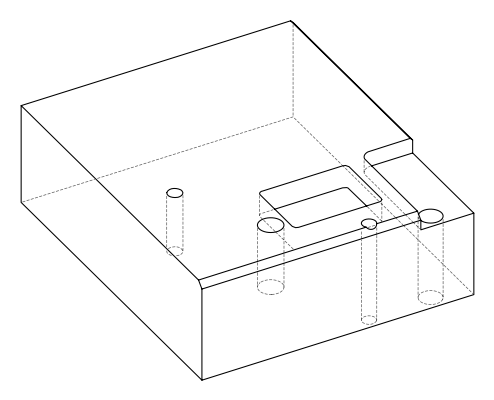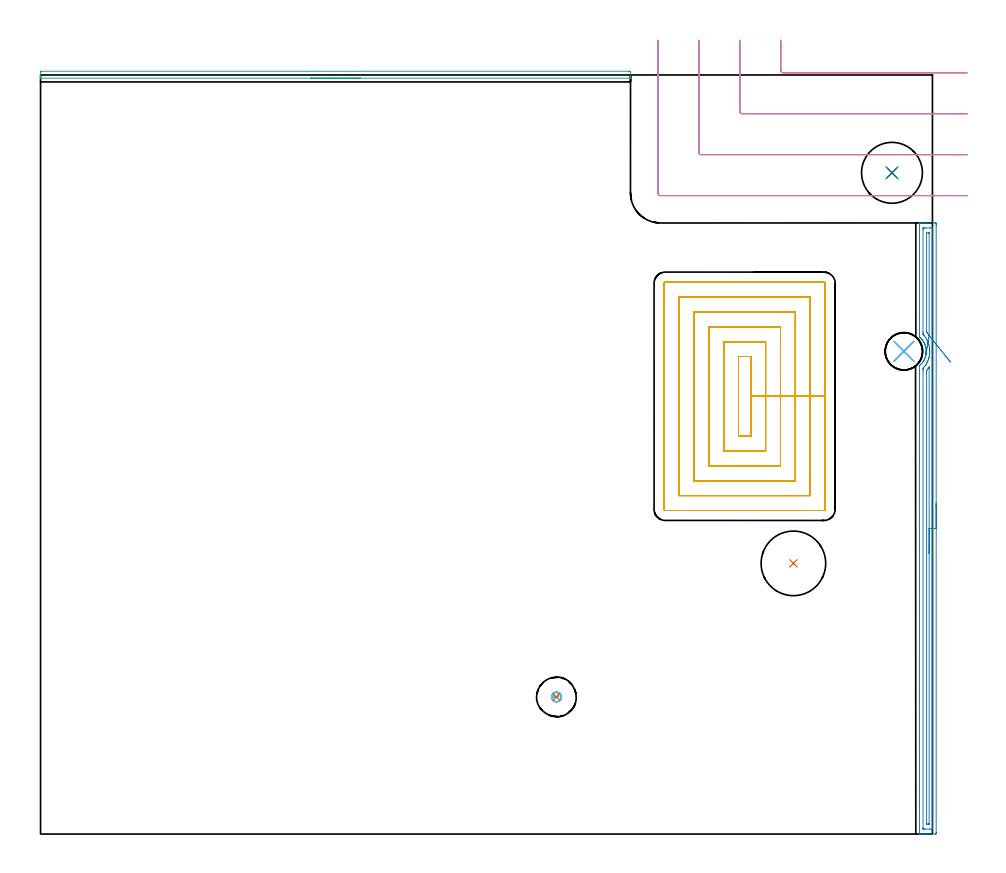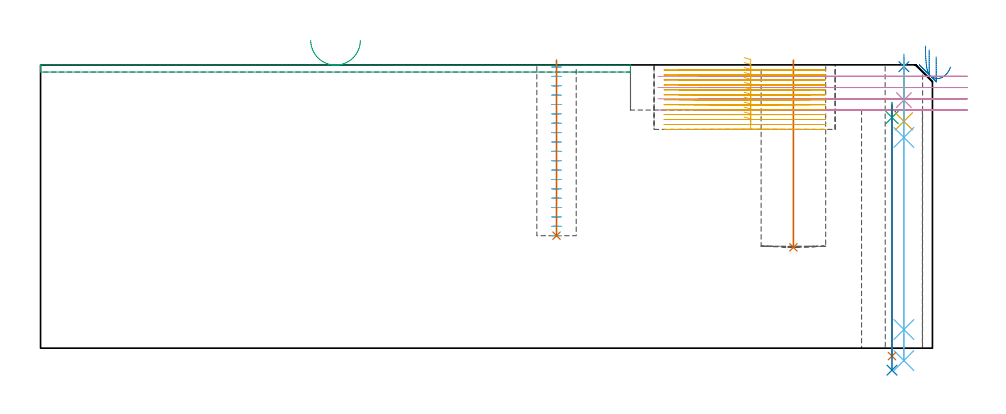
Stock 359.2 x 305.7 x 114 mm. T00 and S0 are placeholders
(PLAN: 14 operations, 11 tool changes, 48.9 min)
(1 INDEXABLE_INSERT_DRILL_BLIND_HOLE_FROM_SOLID | STEP1POCKET | NXT0302_023 | 0.3 min | 38777 mm3)
(2 AREA_MILL | FG_CHAMFER_SURFACE | UGT0205_001 | 6.14 min | 5625 mm3)
(3 AREA_MILL_1 | FG_CHAMFER_SURFACE_1 | UGT0205_001 | 2.06 min | 936 mm3)
(4 MILL_CORNER_NOTCH_RECTANGULAR | CORNER_NOTCH_RECTANGULAR | UGT0201_105 | Follow Part, ap 5.5, ae 75% | 4.82 min | 130524 mm3)
(5 MILL_RECTANGULAR_POCKET | POCKET_RECTANGULAR_STRAIGHT | NXT0201_009 | Follow Part, ap 2, ae 75% | 32.07 min | 188401 mm3)
(6 MILL_BLIND_HOLE_FROM_SOLID_MATERIAL | STEP1POCKET_1 | NXT0201_011 | Spiral | 1.45 min | 13639 mm3)
(7 BORE_BLIND_HOLE | STEP1POCKET_1 | UGT0332_074 | 0.28 min | 0 mm3)
(8 SPOT_DRILL | STEP1HOLE | NXT0321_9005460120000 | 0.03 min | 9 mm3)
(9 SPOT_DRILL_1 | STEP1HOLE_1 | NXT0321_9005460120000 | 0.05 min | 170 mm3)
(10 DRILL_BLIND_HOLE_INTO_CENTER | STEP1HOLE | NXT0301_065 | 0.07 min | 907 mm3)
(11 DRILL_TO_ENLARGE_BLIND_HOLE | STEP1HOLE | UGT0301_281 | 0.1 min | 2586 mm3)
(12 GUN_DRILL_THROUGH_HOLE | STEP1HOLE | UGT0307_012 | 0.68 min | 16642 mm3)
(13 DRILL_THROUGH_HOLE_INTO_CENTER | STEP1HOLE_1 | NXT0301_065 | 0.41 min | 6477 mm3)
(14 DRILL_TO_ENLARGE_THROUGH_HOLE | STEP1HOLE_1 | UGT0301_058 | 0.43 min | 38515 mm3)
(TOOL NXT0302_023 | Index. Insert Drill 26mm [880-D2600L32-05] | D26 PA176 FL130 Z2)
(TOOL UGT0205_001 | Chamfer Mill 20 x 3 x 45 deg. | D20 FL50 Z2)
(TOOL UGT0201_105 | End Mill 22 mm | D22 FL25 Z2)
(TOOL NXT0201_009 | ENDMILL 8mm [2P460-0800-NA 1630] | D8 FL26 Z6)
(TOOL NXT0201_011 | ENDMILL 12mm [2P460-1200-NA 1630] | D12 FL38 Z6)
(TOOL UGT0332_074 | 15.8 mm Rough Boring Bar | D15.8)
(TOOL NXT0321_9005460120000 | NC Spot Drill, 142deg, 12mm, Carbide, Uncoated | D12 PA142 FL30 Z2)
(TOOL NXT0301_065 | Carbide Drill 9.4mm [860.1-0940-075A1-MM 2214] | D9.4 PA140 FL98 Z2)
(TOOL UGT0301_281 | Twist Drill 15.1 mm | D15.1 PA118 FL120 Z2)
(TOOL UGT0307_012 | Gun Drill 15 mm | D15 PA130 FL24 Z1)
(TOOL UGT0301_058 | Twist Drill 24.5 mm | D24.5 PA118 FL160 Z2)
(OP 1 INDEXABLE_INSERT_DRILL_BLIND_HOLE_FROM_SOLID)
G17 G21 G94 G90
T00 M6
G54
G17 G0 G90 X303.2 Y109. S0 M3
G43 Z124. H1
G94 G81 G98 Z40.6 F250. R116.
G80
M5
M2
(OP 2 AREA_MILL)
G17 G21 G94 G90
T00 M6
G54
G17 G0 G90 X360.7 Y133.05 S1061 M3
G43 Z124. H0
Z117.3
G94 G1 Y133.012 Z116.428 F250.
Y132.898 Z115.563
Y132.709 Z114.712
Y132.447 Z113.88
Y132.113 Z113.074
Y131.71 Z112.3
Y131.241 Z111.564
Y130.71 Z110.872
Y130.121 Z110.229
Y129.478 Z109.64
Y128.786 Z109.108
Y128.05 Z108.64
Y127.276 Z108.237
Y126.47 Z107.903
Y125.638 Z107.641
Y124.786 Z107.452
Y123.922 Z107.338
Y123.05 Z107.3
X360.699 Y0.622 Z107.301
X360.698 Y0.314
X360.694 Y0.01 Z107.303
X360.398 Y0. Z107.599
X356.915 Z111.08
X356.385 Z111.612
X356.044 Z111.952
X355.514 Z112.482
X355.173 Z112.822
X354.237 Z113.763
X354.118 Y0.001 Z113.874
X354.063 Y0.004 Z113.928
X354.003 Y0.01 Z113.988
X354. Y0.175 Z114.
Y188.285
X354.006 Y188.639 Z113.992
X354.528 Y189.13 Z113.472
X354.958 Y189.609 Z113.039
X355.283 Y190.023 Z112.717
X355.572 Y190.465 Z112.427
X355.849 Y190.937 Z112.149
X356.051 Y191.37 Z111.948
X356.229 Y191.809 Z111.767
X356.364 Y192.218 Z111.633
X356.375 Y192.253 Z111.621
X356.388 Y192.307 Z111.605
X356.479 Y192.644 Z111.517
X356.495 Y192.702 Z111.501
X356.585 Y193.147 Z111.413
X356.624 Y193.421 Z111.374
X356.643 Y193.564 Z111.352
X356.647 Y193.595 Z111.347
X356.65 Y193.647 Z111.342
X356.673 Y193.921 Z111.322
X356.682 Y194.041 Z111.311
Y194.084 Z111.309
X356.686 Y194.279 Z111.307
X356.689 Y194.488 Z111.301
X356.688 Y194.504 Z111.3
X356.687 Y194.522 Z111.301
X356.688 Y194.541 Z111.306
X356.686 Y194.594 Z111.309
X356.676 Y194.782 Z111.314
X356.671 Y194.865 Z111.317
X356.669 Y194.935 Z111.322
X356.626 Y195.381 Z111.372
X356.554 Y195.828 Z111.446
X356.453 Y196.274 Z111.544
X356.321 Y196.722 Z111.676
X356.162 Y197.167 Z111.834
X356.014 Y197.517 Z111.986
X355.941 Y197.668 Z112.057
X355.849 Y197.862 Z112.149
X355.816 Y197.923 Z112.183
X355.741 Y198.06 Z112.256
X355.46 Y198.511 Z112.539
X355.153 Y198.953 Z112.845
X355.108 Y199.009 Z112.89
X354.959 Y199.196 Z113.04
X354.662 Y199.528 Z113.338
X354.352 Y199.846 Z113.648
X354.288 Y199.903 Z113.711
X354.081 Y200.092 Z113.916
X354.003 Y200.169 Z113.989
X354. Y200.349 Z114.
Y245.925
X354.002 Y246.09 Z113.988
X354.116 Y246.097 Z113.876
X354.237 Y246.1 Z113.762
X354.49 Z113.509
X355.173 Z112.822
X356.385 Z111.611
X356.915 Z111.08
X360.133 Z107.864
X360.398 Y246.096 Z107.599
X360.694 Y246.09 Z107.303
X360.698 Y245.786 Z107.301
X360.7 Y245.478 Z107.3
Y245.168
Y123.05
X359.286 Z108.714
X359.285 Y2.657 Z108.715
X359.284 Y2.409 Z108.716
X359.281 Y2.087 Z108.719
X359.279 Y2.015 Z108.721
X359.188 Y2.009 Z108.812
X359.053 Y2.002 Z108.947
X358.656 Y2.001 Z109.344
X358.184 Y2. Z109.816
X356.443 Z111.557
X356.044 Z111.956
X355.57 Y2.002 Z112.43
X355.448 Y2.008 Z112.552
X355.424 Y2.01 Z112.576
X355.421 Y2.053 Z112.579
X355.417 Y2.159 Z112.583
X355.415 Y2.409 Z112.585
X355.414 Y186.498 Z112.586
X355.416 Y187.143 Z112.584
X355.418 Y187.392 Z112.582
X355.421 Y187.549 Z112.579
X355.507 Y187.662 Z112.493
X356.044 Y188.299 Z111.956
X356.301 Y188.649 Z111.699
X356.407 Y188.807 Z111.593
X356.651 Y189.179 Z111.349
X356.715 Y189.282 Z111.285
X356.752 Y189.346 Z111.248
X356.915 Y189.634 Z111.085
X357.062 Y189.921 Z110.938
X357.133 Y190.073 Z110.867
X357.335 Y190.535 Z110.665
X357.505 Y190.966 Z110.495
X357.55 Y191.087 Z110.45
X357.58 Y191.177 Z110.42
X357.671 Y191.472 Z110.329
X357.784 Y191.86 Z110.216
X357.785 Y191.867 Z110.215
X357.938 Y192.596 Z110.062
X357.966 Y192.753 Z110.034
X358.049 Y193.377 Z109.951
X358.07 Y193.647 Z109.93
X358.091 Y193.934 Z109.909
X358.097 Y194.221 Z109.903
X358.101 Y194.541 Z109.899
X358.073 Y195.139 Z109.927
X358.044 Y195.434 Z109.956
X358.008 Y195.762 Z109.992
X357.947 Y196.162 Z110.053
X357.916 Y196.328 Z110.084
X357.785 Y196.937 Z110.215
X357.705 Y197.222 Z110.295
X357.67 Y197.341 Z110.33
X357.401 Y198.115 Z110.599
X357.094 Y198.825 Z110.906
X357.001 Y199.009 Z110.999
X356.915 Y199.17 Z111.085
X356.467 Y199.903 Z111.533
X356.044 Y200.497 Z111.956
X355.8 Y200.796 Z112.2
X355.609 Y201.021 Z112.391
X355.489 Y201.163 Z112.511
X355.421 Y201.245 Z112.579
X355.42 Y201.281 Z112.581
X355.416 Y201.44 Z112.584
X355.415 Y201.69 Z112.585
X355.414 Y202.336 Z112.586
X355.415 Y243.443 Z112.585
X355.416 Y243.691 Z112.584
X355.42 Y244.013 Z112.58
X355.421 Y244.085 Z112.579
X355.512 Y244.091 Z112.488
X355.647 Y244.098 Z112.353
X356.044 Y244.099 Z111.956
X356.516 Y244.1 Z111.484
X358.257 Z109.743
X358.656 Z109.344
X359.13 Y244.098 Z108.87
X359.252 Y244.092 Z108.748
X359.276 Y244.09 Z108.724
X359.279 Y244.047 Z108.721
X359.283 Y243.941 Z108.717
X359.285 Y243.691 Z108.715
X359.286 Y123.05 Z108.714
X357.872 Z110.128
X357.871 Y4.197 Z110.129
X357.87 Y4.11 Z110.13
X357.865 Y4.021 Z110.135
X357.863 Y4.009 Z110.137
X357.856 Y4.006 Z110.144
X357.833 Y4.002 Z110.167
X357.785 Y4.001 Z110.215
X357.105 Z110.895
X356.915 Y4.004 Z111.085
X356.852 Y4.009 Z111.148
X356.836 Y4.011 Z111.165
X356.833 Y4.05 Z111.167
X356.83 Y4.108 Z111.17
X356.829 Y4.197 Z111.171
X356.828 Y4.285 Z111.172
Y185.693
X356.83 Y186.498 Z111.17
X356.832 Y186.582 Z111.168
X356.835 Y186.612 Z111.165
X356.85 Y186.634 Z111.15
X356.915 Y186.723 Z111.085
X357.199 Y187.1 Z110.801
X357.406 Y187.392 Z110.594
X357.559 Y187.624 Z110.441
X357.829 Y188.042 Z110.171
X357.859 Y188.086 Z110.141
X357.865 Y188.092 Z110.135
X357.866 Y188.011 Z110.134
X357.87 Y187.657 Z110.13
X357.871 Y187.48 Z110.129
X357.872 Y187.392 Z110.128
Y123.05
Y122.178 Z110.166
Y121.313 Z110.28
Y120.462 Z110.469
Y119.63 Z110.731
Y118.824 Z111.065
Y118.05 Z111.468
Y117.314 Z111.937
Y116.622 Z112.468
Y115.979 Z113.057
Y115.39 Z113.701
Y114.858 Z114.393
Y114.39 Z115.128
Y113.987 Z115.902
Y113.653 Z116.708
Y113.391 Z117.54
Y113.202 Z118.392
Y113.088 Z119.257
Y113.05 Z120.128
G0 Z124.
X366.545 Y189.984
Z113.271
G1 X366.232 Y190.37 Z112.553
X365.882 Y190.803 Z111.882
X365.496 Y191.279 Z111.262
X365.077 Y191.796 Z110.697
X364.629 Y192.35 Z110.193
X364.155 Y192.935 Z109.752
X363.659 Y193.548 Z109.379
X363.144 Y194.183 Z109.076
X362.615 Y194.837 Z108.846
X362.075 Y195.504 Z108.69
X361.528 Y196.179 Z108.609
X360.979 Y196.857 Z108.604
X360.432 Y197.533 Z108.675
X359.891 Y198.202 Z108.822
X359.36 Y198.857 Z109.043
X358.843 Y199.496 Z109.337
X358.344 Y200.112 Z109.701
X357.867 Y200.701 Z110.133
X357.848 Y200.724 Z110.152
X357.822 Y200.758 Z110.178
X357.799 Y200.796 Z110.201
X357.785 Y200.818 Z110.215
X357.448 Y201.342 Z110.552
X357.206 Y201.69 Z110.794
X357.082 Y201.862 Z110.918
X356.915 Y202.089 Z111.085
X356.861 Y202.167 Z111.139
X356.836 Y202.205 Z111.164
X356.829 Y202.583 Z111.171
Y241.903
X356.83 Y241.99 Z111.17
X356.835 Y242.079 Z111.165
X356.837 Y242.091 Z111.163
X356.844 Y242.094 Z111.156
X356.867 Y242.098 Z111.133
X356.915 Y242.099 Z111.085
X357.595 Z110.405
X357.785 Y242.096 Z110.215
X357.848 Y242.091 Z110.152
X357.865 Y242.089 Z110.135
X357.867 Y242.05 Z110.133
X357.87 Y241.992 Z110.13
X357.871 Y241.903 Z110.129
X357.872 Y241.815 Z110.128
X357.871 Y200.796 Z110.129
X357.87 Y200.735 Z110.13
X357.869 Y200.711 Z110.131
X357.867 Y200.701 Z110.133
X357.719 Y199.862 Z110.32
X357.574 Y199.042 Z110.58
X357.434 Y198.247 Z110.912
X357.3 Y197.484 Z111.312
X357.172 Y196.758 Z111.779
X357.051 Y196.075 Z112.309
X356.939 Y195.44 Z112.896
X356.837 Y194.858 Z113.538
X356.744 Y194.334 Z114.229
X356.662 Y193.87 Z114.963
X356.592 Y193.471 Z115.736
X356.534 Y193.141 Z116.541
X356.488 Y192.88 Z117.373
X356.455 Y192.692 Z118.224
X356.434 Y192.578 Z119.088
X356.427 Y192.538 Z119.96
X356.434 Y192.573 Z120.831
X356.453 Y192.683 Z121.697
G0 Z124.
M5
M2
(OP 3 AREA_MILL_1)
G17 G21 G94 G90
T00 M6
G54
G17 G0 G90 X128.8 Y304.4 S1061 M3
G43 Z124. H0
G94 G1 X128.762 Z123.128 F250.
X128.648 Z122.263
X128.459 Z121.412
X128.197 Z120.58
X127.863 Z119.774
X127.46 Z119.
X126.992 Z118.264
X126.46 Z117.572
X125.871 Z116.929
X125.228 Z116.34
X124.536 Z115.808
X123.8 Z115.34
X123.026 Z114.937
X122.22 Z114.603
X121.388 Z114.341
X120.536 Z114.152
X119.672 Z114.038
X118.8 Z114.
X0.154
X0.009 Y304.403 Z113.988
X0.007 Y304.423 Z113.968
X0. Y304.755 Z113.644
Y305.188 Z113.211
Y305.8 Z112.595
Y306.992 Z111.405
X0.002 Y307.191 Z111.205
X0.413 Y307.2 Z111.2
X237.
X237.188 Y307.198 Z111.202
X237.598 Y307.191 Z111.205
X237.6 Y306.992 Z111.405
Y305.8 Z112.595
Y305.188 Z113.211
Y304.755 Z113.644
X237.593 Y304.423 Z113.968
X237.591 Y304.403 Z113.988
X237.446 Y304.4 Z114.
X118.8
X117.928 Z114.038
X117.064 Z114.152
X116.212 Z114.341
X115.38 Z114.603
X114.574 Z114.937
X113.8 Z115.34
X113.064 Z115.808
X112.372 Z116.34
X111.729 Z116.929
X111.14 Z117.572
X110.608 Z118.264
X110.14 Z119.
X109.737 Z119.774
X109.403 Z120.58
X109.141 Z121.412
X108.952 Z122.263
X108.838 Z123.128
X108.8 Z124.
M5
M2
(OP 4 MILL_CORNER_NOTCH_RECTANGULAR)
G17 G21 G94 G90
T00 M6
G54
G17 G0 G90 X298.1 Y319.7 S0 M3
G43 Z124. H0
Z109.475
G94 G1 Y316.7 F250.
Y307.694 F500.
G3 X299.194 Y306.6 R1.1
G1 X370.163
X373.163 F250.
G0 Z124.
X281.6 Y319.7
Z109.475
G1 Y316.7
Y291.195 F500.
G3 X282.695 Y290.1 R1.1
G1 X370.2
X373.2 F250.
G0 Z124.
X265.1 Y319.7
Z109.475
G1 Y316.7
Y274.695 F500.
G3 X266.195 Y273.6 R1.1
G1 X370.2
X373.2 F250.
G0 Z124.
X248.6 Y319.7
Z109.475
G1 Y316.7
Y258.195 F500.
G3 X249.695 Y257.1 R1.1
G1 X370.2
X373.2 F250.
G0 Z124.
X298.1 Y319.7
Z104.95
G1 Y316.7
Y307.694 F500.
G3 X299.194 Y306.6 R1.1
G1 X370.163
X373.163 F250.
G0 Z124.
X281.6 Y319.7
Z104.95
G1 Y316.7
Y291.195 F500.
G3 X282.695 Y290.1 R1.1
G1 X370.2
X373.2 F250.
G0 Z124.
X265.1 Y319.7
Z104.95
G1 Y316.7
Y274.695 F500.
G3 X266.195 Y273.6 R1.1
G1 X370.2
X373.2 F250.
G0 Z124.
X248.6 Y319.7
Z104.95
G1 Y316.7
Y258.195 F500.
G3 X249.695 Y257.1 R1.1
G1 X370.2
X373.2 F250.
G0 Z124.
X298.1 Y319.7
Z100.425
G1 Y316.7
Y307.694 F500.
G3 X299.194 Y306.6 R1.1
G1 X370.163
X373.163 F250.
G0 Z124.
X281.6 Y319.7
Z100.425
G1 Y316.7
Y291.195 F500.
G3 X282.695 Y290.1 R1.1
G1 X370.2
X373.2 F250.
G0 Z124.
X265.1 Y319.7
Z100.425
G1 Y316.7
Y274.695 F500.
G3 X266.195 Y273.6 R1.1
G1 X370.2
X373.2 F250.
G0 Z124.
X248.6 Y319.7
Z100.425
G1 Y316.7
Y258.195 F500.
G3 X249.695 Y257.1 R1.1
G1 X370.2
X373.2 F250.
G0 Z124.
X298.1 Y319.7
Z95.9
G1 Y316.7
Y307.694 F500.
G3 X299.194 Y306.6 R1.1
G1 X370.163
X373.163 F250.
G0 Z124.
X281.6 Y319.7
Z95.9
G1 Y316.7
Y291.195 F500.
G3 X282.695 Y290.1 R1.1
G1 X370.2
X373.2 F250.
G0 Z124.
X265.1 Y319.7
Z95.9
G1 Y316.7
Y274.695 F500.
G3 X266.195 Y273.6 R1.1
G1 X370.2
X373.2 F250.
G0 Z124.
X248.6 Y319.7
Z95.9
G1 Y316.7
Y258.195 F500.
G3 X249.695 Y257.1 R1.1
G1 X370.2
X373.2 F250.
G0 Z124.
M5
M2
(OP 5 MILL_RECTANGULAR_POCKET)
G17 G21 G94 G90
T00 M6
G54
G17 G0 G90 X283.368 Y160.3 S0 M3
G43 Z124. H1
Z117.
G94 G1 X286. Z116.295 F250.
Y176.3 Z112.008
Y192.3 F500.
X281.1
Y160.3
X286.
Y176.3
X292.
Y198.3
X275.1
Y154.3
X292.
Y176.3
X298.
Y204.3
X269.1
Y148.3
X298.
Y176.3
X304.
Y210.3
X263.1
Y142.3
X304.
Y176.3
X310.
Y216.3
X257.1
Y136.3
X310.
Y176.3
X316.
Y221.8
G3 X315.5 Y222.3 R0.5
G1 X251.6
G3 X251.1 Y221.8 R0.5
G1 Y130.8
G3 X251.6 Y130.3 R0.5
G1 X315.5
G3 X316. Y130.8 R0.5
G1 Y176.3
Y177.3
G0 X283.368 Y160.3 Z115.008
G1 X286. Z114.302 F250.
Y176.3 Z110.015
Y192.3 F500.
X281.1
Y160.3
X286.
Y176.3
X292.
Y198.3
X275.1
Y154.3
X292.
Y176.3
X298.
Y204.3
X269.1
Y148.3
X298.
Y176.3
X304.
Y210.3
X263.1
Y142.3
X304.
Y176.3
X310.
Y216.3
X257.1
Y136.3
X310.
Y176.3
X316.
Y221.8
G3 X315.5 Y222.3 R0.5
G1 X251.6
G3 X251.1 Y221.8 R0.5
G1 Y130.8
G3 X251.6 Y130.3 R0.5
G1 X315.5
G3 X316. Y130.8 R0.5
G1 Y176.3
Y177.3
G0 X283.368 Y160.3 Z113.015
G1 X286. Z112.31 F250.
Y176.3 Z108.023
Y192.3 F500.
X281.1
Y160.3
X286.
Y176.3
X292.
Y198.3
X275.1
Y154.3
X292.
Y176.3
X298.
Y204.3
X269.1
Y148.3
X298.
Y176.3
X304.
Y210.3
X263.1
Y142.3
X304.
Y176.3
X310.
Y216.3
X257.1
Y136.3
X310.
Y176.3
X316.
Y221.8
G3 X315.5 Y222.3 R0.5
G1 X251.6
G3 X251.1 Y221.8 R0.5
G1 Y130.8
G3 X251.6 Y130.3 R0.5
G1 X315.5
G3 X316. Y130.8 R0.5
G1 Y176.3
Y177.3
G0 X283.368 Y160.3 Z111.023
G1 X286. Z110.318 F250.
Y176.3 Z106.031
Y192.3 F500.
X281.1
Y160.3
X286.
Y176.3
X292.
Y198.3
X275.1
Y154.3
X292.
Y176.3
X298.
Y204.3
X269.1
Y148.3
X298.
Y176.3
X304.
Y210.3
X263.1
Y142.3
X304.
Y176.3
X310.
Y216.3
X257.1
Y136.3
X310.
Y176.3
X316.
Y221.8
G3 X315.5 Y222.3 R0.5
G1 X251.6
G3 X251.1 Y221.8 R0.5
G1 Y130.8
G3 X251.6 Y130.3 R0.5
G1 X315.5
G3 X316. Y130.8 R0.5
G1 Y176.3
Y177.3
G0 X283.368 Y160.3 Z109.031
G1 X286. Z108.326 F250.
Y176.3 Z104.038
Y192.3 F500.
X281.1
Y160.3
X286.
Y176.3
X292.
Y198.3
X275.1
Y154.3
X292.
Y176.3
X298.
Y204.3
X269.1
Y148.3
X298.
Y176.3
X304.
Y210.3
X263.1
Y142.3
X304.
Y176.3
X310.
Y216.3
X257.1
Y136.3
X310.
Y176.3
X316.
Y221.8
G3 X315.5 Y222.3 R0.5
G1 X251.6
G3 X251.1 Y221.8 R0.5
G1 Y130.8
G3 X251.6 Y130.3 R0.5
G1 X315.5
G3 X316. Y130.8 R0.5
G1 Y176.3
Y177.3
G0 X283.368 Y160.3 Z107.038
G1 X286. Z106.333 F250.
Y176.3 Z102.046
Y192.3 F500.
X281.1
Y160.3
X286.
Y176.3
X292.
Y198.3
X275.1
Y154.3
X292.
Y176.3
X298.
Y204.3
X269.1
Y148.3
X298.
Y176.3
X304.
Y210.3
X263.1
Y142.3
X304.
Y176.3
X310.
Y216.3
X257.1
Y136.3
X310.
Y176.3
X316.
Y221.8
G3 X315.5 Y222.3 R0.5
G1 X251.6
G3 X251.1 Y221.8 R0.5
G1 Y130.8
G3 X251.6 Y130.3 R0.5
G1 X315.5
G3 X316. Y130.8 R0.5
G1 Y176.3
Y177.3
G0 X283.368 Y160.3 Z105.046
G1 X286. Z104.341 F250.
Y176.3 Z100.054
Y192.3 F500.
X281.1
Y160.3
X286.
Y176.3
X292.
Y198.3
X275.1
Y154.3
X292.
Y176.3
X298.
Y204.3
X269.1
Y148.3
X298.
Y176.3
X304.
Y210.3
X263.1
Y142.3
X304.
Y176.3
X310.
Y216.3
X257.1
Y136.3
X310.
Y176.3
X316.
Y221.8
G3 X315.5 Y222.3 R0.5
G1 X251.6
G3 X251.1 Y221.8 R0.5
G1 Y130.8
G3 X251.6 Y130.3 R0.5
G1 X315.5
G3 X316. Y130.8 R0.5
G1 Y176.3
Y177.3
G0 X283.368 Y160.3 Z103.054
G1 X286. Z102.349 F250.
Y176.3 Z98.062
Y192.3 F500.
X281.1
Y160.3
X286.
Y176.3
X292.
Y198.3
X275.1
Y154.3
X292.
Y176.3
X298.
Y204.3
X269.1
Y148.3
X298.
Y176.3
X304.
Y210.3
X263.1
Y142.3
X304.
Y176.3
X310.
Y216.3
X257.1
Y136.3
X310.
Y176.3
X316.
Y221.8
G3 X315.5 Y222.3 R0.5
G1 X251.6
G3 X251.1 Y221.8 R0.5
G1 Y130.8
G3 X251.6 Y130.3 R0.5
G1 X315.5
G3 X316. Y130.8 R0.5
G1 Y176.3
Y177.3
G0 X283.368 Y160.3 Z101.062
G1 X286. Z100.356 F250.
Y176.3 Z96.069
Y192.3 F500.
X281.1
Y160.3
X286.
Y176.3
X292.
Y198.3
X275.1
Y154.3
X292.
Y176.3
X298.
Y204.3
X269.1
Y148.3
X298.
Y176.3
X304.
Y210.3
X263.1
Y142.3
X304.
Y176.3
X310.
Y216.3
X257.1
Y136.3
X310.
Y176.3
X316.
Y221.8
G3 X315.5 Y222.3 R0.5
G1 X251.6
G3 X251.1 Y221.8 R0.5
G1 Y130.8
G3 X251.6 Y130.3 R0.5
G1 X315.5
G3 X316. Y130.8 R0.5
G1 Y176.3
Y177.3
G0 X283.368 Y160.3 Z99.069
G1 X286. Z98.364 F250.
Y176.3 Z94.077
Y192.3 F500.
X281.1
Y160.3
X286.
Y176.3
X292.
Y198.3
X275.1
Y154.3
X292.
Y176.3
X298.
Y204.3
X269.1
Y148.3
X298.
Y176.3
X304.
Y210.3
X263.1
Y142.3
X304.
Y176.3
X310.
Y216.3
X257.1
Y136.3
X310.
Y176.3
X316.
Y221.8
G3 X315.5 Y222.3 R0.5
G1 X251.6
G3 X251.1 Y221.8 R0.5
G1 Y130.8
G3 X251.6 Y130.3 R0.5
G1 X315.5
G3 X316. Y130.8 R0.5
G1 Y176.3
Y177.3
G0 X283.368 Y160.3 Z97.077
G1 X286. Z96.372 F250.
Y176.3 Z92.085
Y192.3 F500.
X281.1
Y160.3
X286.
Y176.3
X292.
Y198.3
X275.1
Y154.3
X292.
Y176.3
X298.
Y204.3
X269.1
Y148.3
X298.
Y176.3
X304.
Y210.3
X263.1
Y142.3
X304.
Y176.3
X310.
Y216.3
X257.1
Y136.3
X310.
Y176.3
X316.
Y221.8
G3 X315.5 Y222.3 R0.5
G1 X251.6
G3 X251.1 Y221.8 R0.5
G1 Y130.8
G3 X251.6 Y130.3 R0.5
G1 X315.5
G3 X316. Y130.8 R0.5
G1 Y176.3
Y177.3
G0 X283.368 Y160.3 Z95.085
G1 X286. Z94.379 F250.
Y176.3 Z90.092
Y192.3 F500.
X281.1
Y160.3
X286.
Y176.3
X292.
Y198.3
X275.1
Y154.3
X292.
Y176.3
X298.
Y204.3
X269.1
Y148.3
X298.
Y176.3
X304.
Y210.3
X263.1
Y142.3
X304.
Y176.3
X310.
Y216.3
X257.1
Y136.3
X310.
Y176.3
X316.
Y221.8
G3 X315.5 Y222.3 R0.5
G1 X251.6
G3 X251.1 Y221.8 R0.5
G1 Y130.8
G3 X251.6 Y130.3 R0.5
G1 X315.5
G3 X316. Y130.8 R0.5
G1 Y176.3
Y177.3
G0 X283.368 Y160.3 Z93.092
G1 X286. Z92.387 F250.
Y176.3 Z88.1
Y192.3 F500.
X281.1
Y160.3
X286.
Y176.3
X292.
Y198.3
X275.1
Y154.3
X292.
Y176.3
X298.
Y204.3
X269.1
Y148.3
X298.
Y176.3
X304.
Y210.3
X263.1
Y142.3
X304.
Y176.3
X310.
Y216.3
X257.1
Y136.3
X310.
Y176.3
X316.
Y221.8
G3 X315.5 Y222.3 R0.5
G1 X251.6
G3 X251.1 Y221.8 R0.5
G1 Y130.8
G3 X251.6 Y130.3 R0.5
G1 X315.5
G3 X316. Y130.8 R0.5
G1 Y176.3
Y177.3
G0 Z124.
M5
M2
(OP 6 MILL_BLIND_HOLE_FROM_SOLID_MATERIAL)
G17 G21 G94 G90
T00 M6
G54
G17 G0 G90 X207.8 Y55.2 S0 M3
G43 Z124. H1
Z113.226
G94 G3 X208.541 Y56.409 R0.832 F250.
X206.915 Y56.937 R1.209
X206.063 Y54.315 R1.95
X206.915 Y56.937 R-1.95
X206.489 Y55.626 R0.975
X207.8 Y55.2 R0.975
G0 Z109.453
G3 X208.541 Y56.409 R0.832
X206.915 Y56.937 R1.209
X206.063 Y54.315 R1.95
X206.915 Y56.937 R-1.95
X206.489 Y55.626 R0.975
X207.8 Y55.2 R0.975
G0 Z105.679
G3 X208.541 Y56.409 R0.832
X206.915 Y56.937 R1.209
X206.063 Y54.315 R1.95
X206.915 Y56.937 R-1.95
X206.489 Y55.626 R0.975
X207.8 Y55.2 R0.975
G0 Z101.905
G3 X208.541 Y56.409 R0.832
X206.915 Y56.937 R1.209
X206.063 Y54.315 R1.95
X206.915 Y56.937 R-1.95
X206.489 Y55.626 R0.975
X207.8 Y55.2 R0.975
G0 Z98.132
G3 X208.541 Y56.409 R0.832
X206.915 Y56.937 R1.209
X206.063 Y54.315 R1.95
X206.915 Y56.937 R-1.95
X206.489 Y55.626 R0.975
X207.8 Y55.2 R0.975
G0 Z94.358
G3 X208.541 Y56.409 R0.832
X206.915 Y56.937 R1.209
X206.063 Y54.315 R1.95
X206.915 Y56.937 R-1.95
X206.489 Y55.626 R0.975
X207.8 Y55.2 R0.975
G0 Z90.584
G3 X208.541 Y56.409 R0.832
X206.915 Y56.937 R1.209
X206.063 Y54.315 R1.95
X206.915 Y56.937 R-1.95
X206.489 Y55.626 R0.975
X207.8 Y55.2 R0.975
G0 Z86.811
G3 X208.541 Y56.409 R0.832
X206.915 Y56.937 R1.209
X206.063 Y54.315 R1.95
X206.915 Y56.937 R-1.95
X206.489 Y55.626 R0.975
X207.8 Y55.2 R0.975
G0 Z83.037
G3 X208.541 Y56.409 R0.832
X206.915 Y56.937 R1.209
X206.063 Y54.315 R1.95
X206.915 Y56.937 R-1.95
X206.489 Y55.626 R0.975
X207.8 Y55.2 R0.975
G0 Z79.263
G3 X208.541 Y56.409 R0.832
X206.915 Y56.937 R1.209
X206.063 Y54.315 R1.95
X206.915 Y56.937 R-1.95
X206.489 Y55.626 R0.975
X207.8 Y55.2 R0.975
G0 Z75.489
G3 X208.541 Y56.409 R0.832
X206.915 Y56.937 R1.209
X206.063 Y54.315 R1.95
X206.915 Y56.937 R-1.95
X206.489 Y55.626 R0.975
X207.8 Y55.2 R0.975
G0 Z71.716
G3 X208.541 Y56.409 R0.832
X206.915 Y56.937 R1.209
X206.063 Y54.315 R1.95
X206.915 Y56.937 R-1.95
X206.489 Y55.626 R0.975
X207.8 Y55.2 R0.975
G0 Z67.942
G3 X208.541 Y56.409 R0.832
X206.915 Y56.937 R1.209
X206.063 Y54.315 R1.95
X206.915 Y56.937 R-1.95
X206.489 Y55.626 R0.975
X207.8 Y55.2 R0.975
G0 Z64.168
G3 X208.541 Y56.409 R0.832
X206.915 Y56.937 R1.209
X206.063 Y54.315 R1.95
X206.915 Y56.937 R-1.95
X206.489 Y55.626 R0.975
X207.8 Y55.2 R0.975
G0 Z60.395
G3 X208.541 Y56.409 R0.832
X206.915 Y56.937 R1.209
X206.063 Y54.315 R1.95
X206.915 Y56.937 R-1.95
X206.489 Y55.626 R0.975
X207.8 Y55.2 R0.975
G0 Z56.621
G3 X208.541 Y56.409 R0.832
X206.915 Y56.937 R1.209
X206.063 Y54.315 R1.95
X206.915 Y56.937 R-1.95
X206.489 Y55.626 R0.975
X207.8 Y55.2 R0.975
G0 Z52.847
G3 X208.541 Y56.409 R0.832
X206.915 Y56.937 R1.209
X206.063 Y54.315 R1.95
X206.915 Y56.937 R-1.95
X206.489 Y55.626 R0.975
X207.8 Y55.2 R0.975
G0 Z49.074
G3 X208.541 Y56.409 R0.832
X206.915 Y56.937 R1.209
X206.063 Y54.315 R1.95
X206.915 Y56.937 R-1.95
X206.489 Y55.626 R0.975
X207.8 Y55.2 R0.975
G0 Z45.3
G3 X208.541 Y56.409 R0.832
X206.915 Y56.937 R1.209
X206.063 Y54.315 R1.95
X206.915 Y56.937 R-1.95
X206.489 Y55.626 R0.975
X207.8 Y55.2 R0.975
G0 Z124.
M5
M2
(OP 7 BORE_BLIND_HOLE)
G17 G21 G94 G90
T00 M6
G54
G17 G0 G90 X207.8 Y55.2 S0 M3
G43 Z124. H0
G94 G85 G98 Z45.3 F250. R116.
G80
M5
M2
(OP 8 SPOT_DRILL)
G17 G21 G94 G90
T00 M6
G54
G17 G0 G90 X347.7 Y194.4 S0 M3
G43 Z124. H0
G94 G81 G98 Z113.354 F250. R117.
G80
M5
M2
(OP 9 SPOT_DRILL_1)
G17 G21 G94 G90
T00 M6
G54
G17 G0 G90 X342.9 Y266.3 S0 M3
G43 Z124. H0
G94 G81 G98 Z92.9 F250. R98.9
G80
M5
M2
(OP 10 DRILL_BLIND_HOLE_INTO_CENTER)
G17 G21 G94 G90
T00 M6
G54
G17 G0 G90 X347.7 Y194.4 S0 M3
G43 Z124. H1
G94 G81 G98 Z99.9 F250. R116.
G80
M5
M2
(OP 11 DRILL_TO_ENLARGE_BLIND_HOLE)
G17 G21 G94 G90
T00 M6
G54
G17 G0 G90 X347.7 Y194.4 S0 M3
G43 Z124. H0
G94 G81 G98 Z91.35 F250. R116.
G80
M5
M2
(OP 12 GUN_DRILL_THROUGH_HOLE)
G17 G21 G94 G90
T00 M6
G54
G17 G0 G90 X347.7 Y194.4 M8
G43 Z124. H0
Z118.356
S716 M3
G94 G1 Z84.859 F125. M26
G4 X.084
Z7.5 F250.
G4 X.084
Z-4.997 F125.
G4 X.084
M5
M9
G0 Z118.356
Z124.
M2
(OP 13 DRILL_THROUGH_HOLE_INTO_CENTER)
G17 G21 G94 G90
T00 M6
G54
G17 G0 G90 X342.9 Y266.3 S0 M3
G43 Z124. H1
G94 G73 G98 Z-3.211 F250. Q9.01 R97.9
G80
M5
M2
(OP 14 DRILL_TO_ENLARGE_THROUGH_HOLE)
G17 G21 G94 G90
T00 M6
G54
G17 G0 G90 X342.9 Y266.3 S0 M3
G43 Z124. H0
G94 G73 G98 Z-8.861 F250. Q20.952 R97.9
G80
M5
M2
